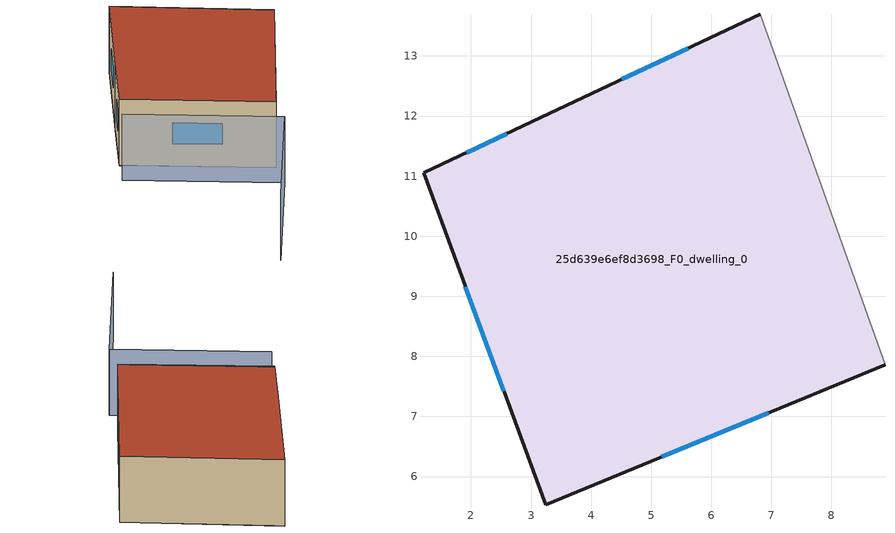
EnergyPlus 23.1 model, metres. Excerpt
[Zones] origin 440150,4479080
25d639e6ef8d3698_F0_dwelling_0
 floor ground (EU_floor_Construction): 8.89,7.86 6.82,13.69 3.31,12.05 1.21,11.05 3.24,5.53 z0
 wall outside (EU_wall_Construction): 8.89,7.86 3.24,5.53 1.21,11.05 3.31,12.05 6.82,13.69 z0:3
 wall adiabatic (EU_wall_Construction): 6.82,13.69 8.89,7.86 z0:3
 window (EU_Window_Construction): 4.51,12.61 5.62,13.13 / 6.96,7.06 5.18,6.33 / 2.55,7.42 1.91,9.16 / 1.93,11.39 2.59,11.71 z1.03:1.97
 roof outside (EU_roof_Construction): 6.82,13.69 8.89,7.86 3.24,5.53 1.21,11.05 3.31,12.05 z3
shading: 0.36,10.58 2.44,4.85 / 2.44,4.85 -2.36,3.11 z0:3
[Building]
EU S2 Campaign: North Axis=0; Terrain=City; Solar Distribution=FullExterior
[Site:Location]
Madrid: Latitude=40.5; Longitude=-3.5; Time Zone=1; Elevation=609
[SizingPeriod:WeatherFileDays]
AnnualSizingPeriod: Begin Month=1; Begin Day of Month=1; End Month=12; End Day of Month=31; Day of Week for Start Day=Monday; Use Weather File Daylight Saving Period=No; Use Weather File Rain and Snow Indicators=No
[MATERIAL]
EU_InternalMass_Material: Roughness=MediumRough; Thickness=0.1; Conductivity=1; Density=1800; Specific Heat=900; Thermal Absorptance=0.9; Solar Absorptance=0.7; Visible Absorptance=0.7
[MATERIAL:NOMASS] Roughness=MediumRough; Thermal Absorptance=0.9; Solar Absorptance=0.7; Visible Absorptance=0.7
Name | Thermal Resistance
EU_wall_NoMass | 0.417311
EU_roof_NoMass | 0.356888
EU_floor_NoMass | 1.25
[WINDOWMATERIAL:SIMPLEGLAZINGSYSTEM]
EU_Window_SimpleGlazing: UFactor=3.792; Solar Heat Gain Coefficient=0.85; Visible Transmittance=0.85
[CONSTRUCTION]
EU_wall_Construction: EU_wall_NoMass
EU_roof_Construction: EU_roof_NoMass
EU_floor_Construction: EU_floor_NoMass
EU_InternalMass_Construction: EU_InternalMass_Material
EU_Window_Construction: EU_Window_SimpleGlazing
[ZONE]
25d639e6ef8d3698_F0_dwelling_0: Type=1; Multiplier=1; Ceiling Height=autocalculate; Volume=111.211; Floor Area=autocalculate; Part of Total Floor Area=Yes
[INTERNALMASS]
25d639e6ef8d3698_F0_dwelling_0_EU_InternalMass: Construction=EU_InternalMass_Construction; Zone or ZoneList=25d639e6ef8d3698_F0_dwelling_0; Surface Area=37.0706
[OTHEREQUIPMENT]
EU_Step8_InternalGain_25d639e6ef8d3698_F0_dwelling_0_f000: Fuel Type=Electricity; Zone or ZoneList or Space or SpaceList=25d639e6ef8d3698_F0_dwelling_0; Schedule=EU_Step8_GainSchedule_25d639e6ef8d3698_F0_dwelling_0_f000; Design Level Calculation Method=Watts/Area; Power per Zone Floor Area=1; Fraction Latent=0; Fraction Radiant=0; Fraction Lost=0; Carbon Dioxide Generation Rate=0; EndUse Subcategory=EU_Step8_InternalGains
[ZONEVENTILATION:DESIGNFLOWRATE]
EU_ConstantAir_25d639e6ef8d3698_F0_dwelling_0: Zone or ZoneList or Space or SpaceList=25d639e6ef8d3698_F0_dwelling_0; Schedule=EU_AlwaysOn; Design Flow Rate Calculation Method=AirChanges/Hour; Air Changes per Hour=0.64; Ventilation Type=Natural; Fan Pressure Rise=0; Fan Total Efficiency=1; Constant Term Coefficient=1; Temperature Term Coefficient=0; Velocity Term Coefficient=0; Velocity Squared Term Coefficient=0; Minimum Indoor Temperature=-100; Maximum Indoor Temperature=100; Delta Temperature=-100; Minimum Outdoor Temperature=-100; Maximum Outdoor Temperature=100; Maximum Wind Speed=40
[HVACTEMPLATE:THERMOSTAT]
EU_HeatOnly_25d639e6ef8d3698_F0_dwelling_0: Constant Heating Setpoint=20; Constant Cooling Setpoint=50
[HVACTEMPLATE:ZONE:IDEALLOADSAIRSYSTEM]
25d639e6ef8d3698_F0_dwelling_0: Template Thermostat=EU_HeatOnly_25d639e6ef8d3698_F0_dwelling_0; System Availability Schedule=EU_AlwaysOn; Maximum Heating Supply Air Temperature=50; Minimum Cooling Supply Air Temperature=13; Maximum Heating Supply Air Humidity Ratio=0.0156; Minimum Cooling Supply Air Humidity Ratio=0.0077; Heating Limit=NoLimit; Cooling Limit=NoLimit; Heating Availability Schedule=EU_AlwaysOn; Cooling Availability Schedule=EU_CoolingOff; Dehumidification Control Type=ConstantSensibleHeatRatio; Cooling Sensible Heat Ratio=0.7; Dehumidification Setpoint=60; Humidification Control Type=None; Humidification Setpoint=30; Outdoor Air Method=None; Outdoor Air Flow Rate per Person=0.00944; Outdoor Air Flow Rate per Zone Floor Area=0; Outdoor Air Flow Rate per Zone=0; Demand Controlled Ventilation Type=None; Outdoor Air Economizer Type=NoEconomizer; Heat Recovery Type=None; Sensible Heat Recovery Effectiveness=0.7; Latent Heat Recovery Effectiveness=0.65
[SIZING:ZONE]
25d639e6ef8d3698_F0_dwelling_0: Zone Cooling Design Supply Air Temperature Input Method=SupplyAirTemperature; Zone Cooling Design Supply Air Temperature=13; Zone Heating Design Supply Air Temperature Input Method=SupplyAirTemperature; Zone Heating Design Supply Air Temperature=50; Zone Cooling Design Supply Air Humidity Ratio=0.008; Zone Heating Design Supply Air Humidity Ratio=0.008; Cooling Design Air Flow Method=DesignDay; Cooling Design Air Flow Rate=0; Cooling Minimum Air Flow per Zone Floor Area=0.000762; Cooling Minimum Air Flow=0; Cooling Minimum Air Flow Fraction=0.2; Heating Design Air Flow Method=DesignDay; Heating Design Air Flow Rate=0; Heating Maximum Air Flow per Zone Floor Area=0.002032; Heating Maximum Air Flow=0.141576; Heating Maximum Air Flow Fraction=0.3; Account for Dedicated Outdoor Air System=No; Dedicated Outdoor Air System Control Strategy=NeutralSupplyAir; Dedicated Outdoor Air Low Setpoint Temperature for Design=autosize; Dedicated Outdoor Air High Setpoint Temperature for Design=autosize; Zone Load Sizing Method=Sensible Load Only No Latent Load; Zone Latent Cooling Design Supply Air Humidity Ratio Input Method=HumidityRatioDifference; Zone Cooling Design Supply Air Humidity Ratio Difference=0.005; Zone Latent Heating Design Supply Air Humidity Ratio Input Method=HumidityRatioDifference; Zone Humidification Design Supply Air Humidity Ratio Difference=0.005
[SCHEDULE:CONSTANT]
Name | Hourly Value
EU_AlwaysOn | 1
EU_CoolingOff | 0
[SCHEDULE:FILE]
EU_Step8_GainSchedule_25d639e6ef8d3698_F0_dwelling_0_f000: File=../../schedules/25d639e6ef8d3698/25d639e6ef8d3698_F0_dwelling_0_f000_gain.csv; Column Number=1; Rows to Skip at Top=0; Number of Hours of Data=8760; Column Separator=Comma; Interpolate to Timestep=No; Minutes per Item=60; Adjust Schedule for Daylight Savings=Yes
